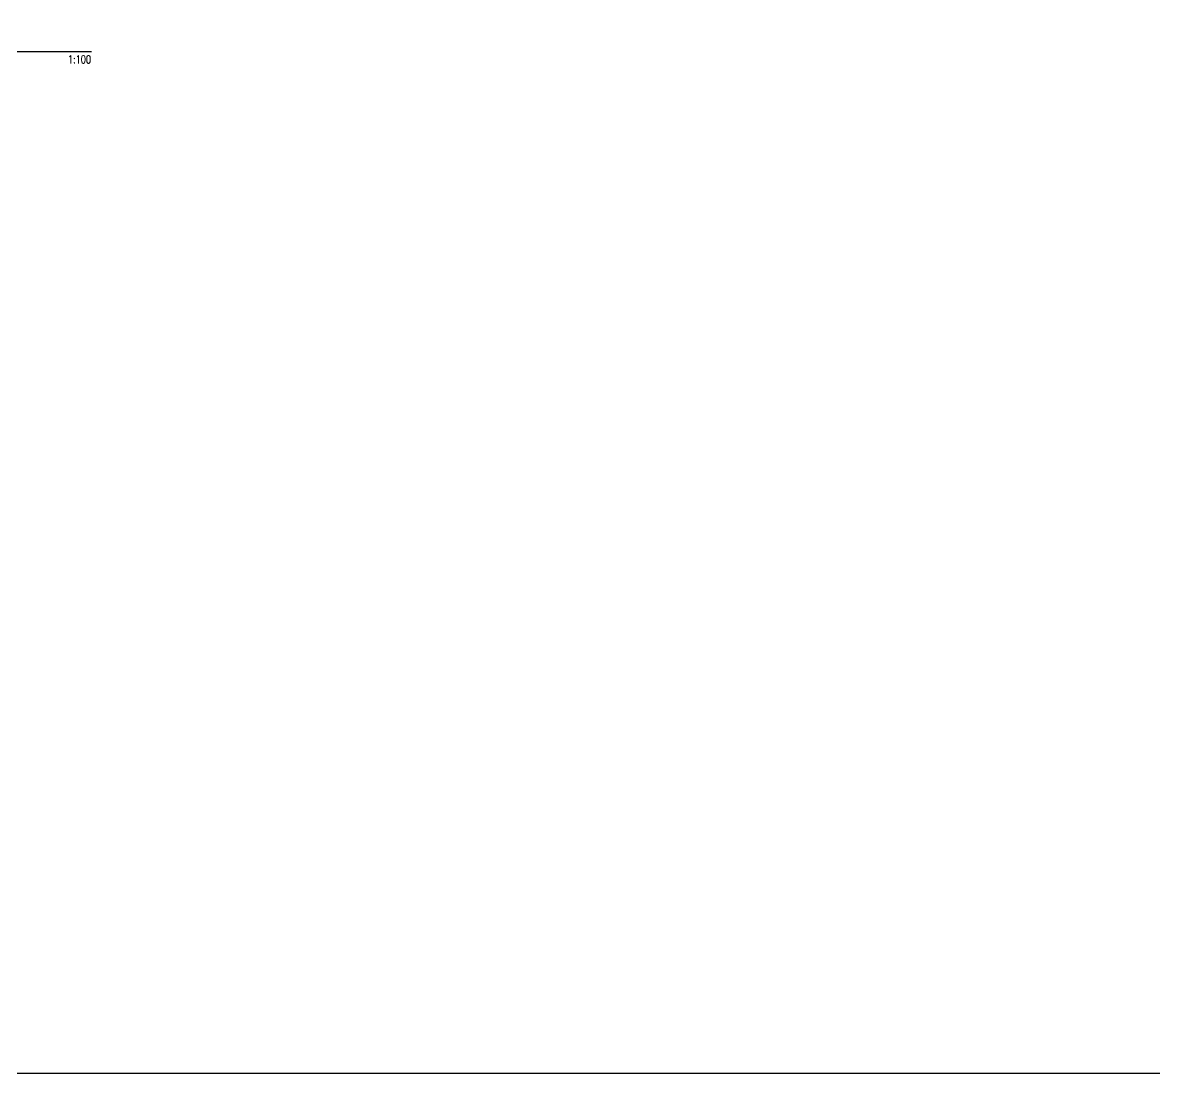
# Model space of a CAD drawing. Extents: x 660761725 to 1323371458, y 2734871439 to 5470067957.
# Drawn here: x 661637868 to 661673228, y 2734979887 to 2735012706 of the extents above; entities that cross this region are included whole.
import ezdxf
from ezdxf.enums import TextEntityAlignment as Align

# ---------------------------------------------------------------- set-up
doc = ezdxf.new("R2010")
doc.units = 0
doc.linetypes.add('AXES', pattern=[1.95, 1.2, -0.25, 0.25, -0.25])
for name, color, linetype in [('S-AXIS', 20, 'AXES'), ('S-TXT', 3, 'Continuous'), ('S-TXT-B', 7, 'Continuous')]:
    doc.layers.add(name, color=color, linetype=linetype)
doc.styles.add('ROMANS', font='romans.shx')
doc.styles.add('ROMANT', font='romant')

# ---------------------------------------------------------------- blocks, each defined once
blk = doc.blocks.new('*U482')
at = {"layer": 'S-TXT', "color": 2}
blk.add_line((-7.5, 0), (7.5, 0), dxfattribs=at)
at = {"layer": 'S-TXT'}
blk.add_circle((0, 0), 7.5, dxfattribs=at)
at = {"layer": 'S-TXT-B', "color": 3}
blk.add_line((7.5, 0), (285.52, 0), dxfattribs=at)
at = {"layer": 'S-TXT', "style": 'ROMANS', "width": 0.75}
blk.add_text('SCALE', height=2.5, dxfattribs=at).set_placement((10, -3.5))
at = {"layer": 'S-TXT', "color": 7, "style": 'ROMANT', "flags": 8}
blk.add_attdef('01', text='', height=5, dxfattribs=at).set_placement((0, 3.75), align=Align.MIDDLE)
blk.add_attdef('PLAN', text='', height=5, dxfattribs=at).set_placement((9.91, -0.17), align=Align.BOTTOM_LEFT)
at = {"layer": 'S-TXT', "style": 'ROMANS', "width": 0.7, "flags": 8}
blk.add_attdef('-', text='', height=2.25, dxfattribs=at).set_placement((0, -2.26), align=Align.MIDDLE)
at = {"layer": 'S-TXT', "style": 'ROMANS', "width": 0.75, "flags": 8}
blk.add_attdef('1:250', text='', height=2.5, dxfattribs=at).set_placement((285.34, -4.5), align=Align.BOTTOM_RIGHT)

msp = doc.modelspace()

# ---------------------------------------------------------------- linework, layer by layer
msp.add_lwpolyline([(661547834.82601976, 2735124964.67800617), (661694111.94246876, 2735124964.67800617), (661694111.94246876, 2734979887.02259302), (661547834.82601976, 2734979887.02259302)], close=True)

# ---------------------------------------------------------------- block references
at = {"layer": 'S-AXIS'}
ref = msp.add_blockref('*U482', (661611471.92689431, 2735011809.33057117), dxfattribs=dict(at, xscale=100, yscale=100, zscale=100))
ref.add_attrib('01', 'A', dxfattribs={"layer": 'S-TXT', "color": 7, "height": 500.0000001, "style": 'ROMANT'}).set_placement((661611471.92689431, 2735012184.33057117), align=Align.MIDDLE)
ref.add_attrib('PLAN', 'Zone 6-Level 5-Rebar-Slab-Top Reinforcement T1 Layer- Plan ', dxfattribs={"layer": 'S-TXT', "color": 7, "height": 500.0000001019, "style": 'ROMANT'}).set_placement((661612462.89425886, 2735011792.66390419), align=Align.BOTTOM_LEFT)
ref.add_attrib('-', '-', dxfattribs={"layer": 'S-TXT', "height": 225.00000005, "style": 'ROMANS', "width": 0.7}).set_placement((661611471.92689431, 2735011582.92498398), align=Align.MIDDLE)
ref.add_attrib('1:250', '1:100', dxfattribs={"layer": 'S-TXT', "height": 250.000000051, "style": 'ROMANS', "width": 0.75}).set_placement((661640005.58833146, 2735011359.33057117), align=Align.BOTTOM_RIGHT)

doc.saveas('drawing.dxf')
